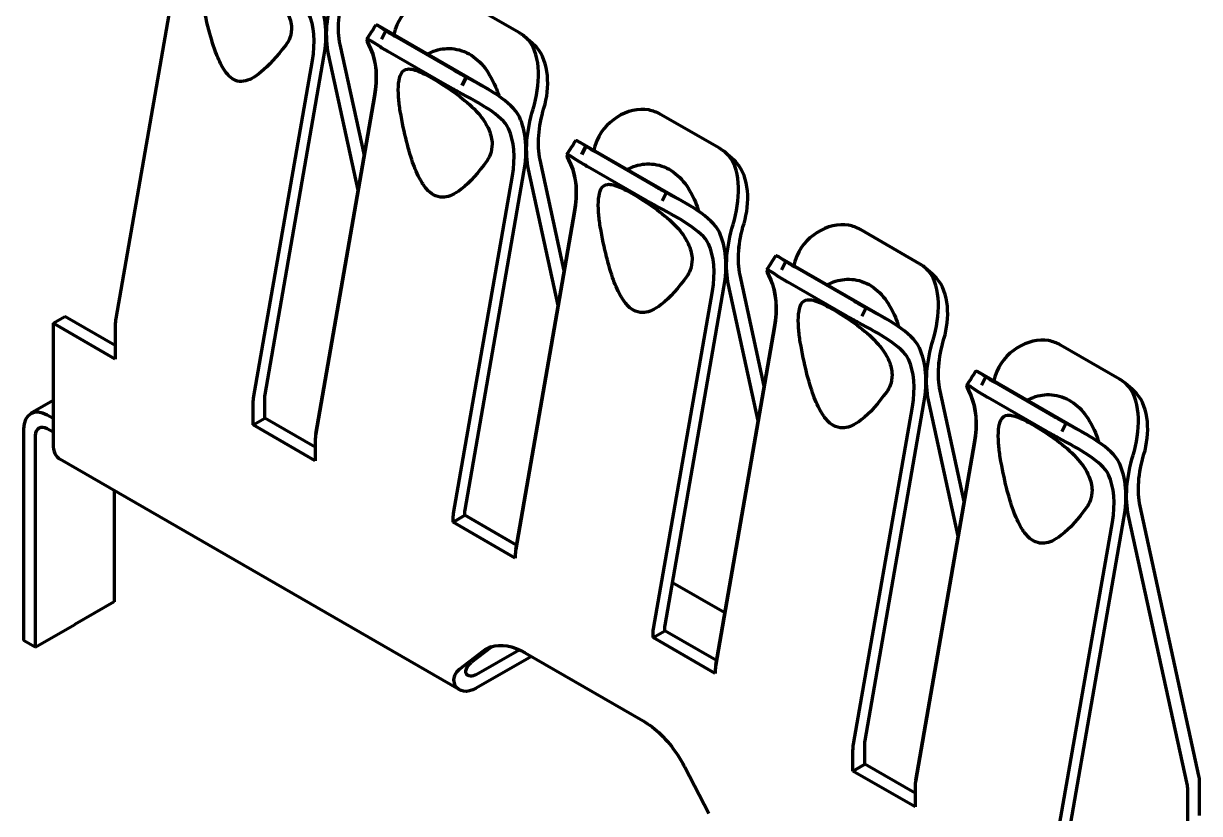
# Model space of a CAD drawing. Header units: millimetres. Extents: x 0 to 1189, y 0 to 841.
# Drawn here: x 125.2 to 230.9, y 706.3 to 777.3 of the extents above; entities that cross this region are included whole.
import ezdxf

# ---------------------------------------------------------------- set-up
doc = ezdxf.new("R2010")
doc.units = ezdxf.units.MM
doc.header["$LTSCALE"] = 0.75
doc.layers.add('Visible', color=7, linetype='Continuous', lineweight=70)

msp = doc.modelspace()

# ---------------------------------------------------------------- linework, layer by layer
at = {"layer": 'Visible', "extrusion": (-1e-16, 0.816497, 0.57735)}
for p, q in [((138.813, 781.119), (133.53, 750.782)), ((138.813, 781.119), (133.53, 750.782)), ((169.785, 776.454), (164.481, 779.516)), ((169.785, 776.454), (164.481, 779.516)), ((156.996, 777.176), (167.003, 771.399)), ((156.996, 777.176), (167.003, 771.399)), ((157.4, 775.904), (157.771, 776.654)), ((157.771, 776.654), (157.4, 775.904)), ((155.85, 765.446), (153.677, 775.412)), ((155.85, 765.446), (153.677, 775.412)), ((163.93, 773.074), (158.626, 776.136)), ((163.93, 773.074), (158.626, 776.136)), ((170.963, 775.511), (170.302, 776.086)), ((170.963, 775.511), (170.302, 776.086)), ((170.64, 775.745), (171.011, 775.423)), ((170.64, 775.745), (171.011, 775.423)), ((146.94, 743.968), (152.222, 774.305)), ((146.94, 743.968), (152.222, 774.305)), ((155.306, 762.325), (152.642, 774.548)), ((155.306, 762.325), (152.642, 774.548)), ((163.268, 771.734), (157.965, 774.796)), ((163.268, 771.734), (157.965, 774.796)), ((145.905, 743.638), (151.187, 773.974)), ((145.905, 743.638), (151.187, 773.974)), ((164.993, 772.484), (164.622, 771.734)), ((164.622, 771.734), (164.993, 772.484)), ((156.773, 770.749), (151.491, 740.412)), ((151.491, 740.412), (156.773, 770.749)), ((187.755, 766.088), (182.442, 769.137)), ((187.755, 766.088), (182.442, 769.137)), ((174.963, 766.803), (184.97, 761.026)), ((174.963, 766.803), (184.97, 761.026)), ((175.381, 765.522), (175.752, 766.272)), ((175.752, 766.272), (175.381, 765.522)), ((181.891, 762.703), (176.596, 765.762)), ((181.891, 762.703), (176.596, 765.762)), ((188.928, 765.148), (188.267, 765.723)), ((188.928, 765.148), (188.267, 765.723)), ((173.81, 755.076), (171.638, 765.043)), ((173.81, 755.076), (171.638, 765.043)), ((188.621, 765.364), (188.992, 765.041)), ((188.621, 765.364), (188.992, 765.041)), ((163.865, 733.268), (169.147, 763.605)), ((163.865, 733.268), (169.147, 763.605)), ((164.9, 733.599), (170.183, 763.935)), ((164.9, 733.599), (170.183, 763.935)), ((173.267, 751.955), (170.603, 764.178)), ((173.267, 751.955), (170.603, 764.178)), ((181.229, 761.363), (175.934, 764.422)), ((181.229, 761.363), (175.934, 764.422)), ((182.974, 762.103), (182.603, 761.353)), ((182.603, 761.353), (182.974, 762.103)), ((174.734, 760.38), (169.451, 730.043)), ((169.451, 730.043), (174.734, 760.38)), ((205.706, 755.715), (200.402, 758.777)), ((205.706, 755.715), (200.402, 758.777)), ((192.917, 756.437), (202.924, 750.66)), ((192.917, 756.437), (202.924, 750.66)), ((193.321, 755.165), (193.692, 755.915)), ((193.692, 755.915), (193.321, 755.165)), ((199.851, 752.335), (194.547, 755.397)), ((199.851, 752.335), (194.547, 755.397)), ((206.884, 754.772), (206.223, 755.347)), ((206.884, 754.772), (206.223, 755.347)), ((191.771, 744.707), (189.599, 754.673)), ((191.771, 744.707), (189.599, 754.673)), ((206.561, 755.006), (206.932, 754.684)), ((206.561, 755.006), (206.932, 754.684)), ((181.826, 722.899), (187.108, 753.235)), ((181.826, 722.899), (187.108, 753.235)), ((182.861, 723.229), (188.143, 753.566)), ((182.861, 723.229), (188.143, 753.566)), ((191.227, 741.586), (188.563, 753.809)), ((191.227, 741.586), (188.563, 753.809)), ((199.189, 750.995), (193.886, 754.057)), ((199.189, 750.995), (193.886, 754.057)), ((127.893, 750.371), (128.954, 750.984)), ((127.893, 750.371), (128.954, 750.984)), ((133.479, 748.371), (128.954, 750.984)), ((133.479, 748.371), (128.954, 750.984)), ((200.914, 751.745), (200.543, 750.995)), ((200.543, 750.995), (200.914, 751.745)), ((133.479, 747.146), (127.893, 750.371)), ((127.893, 750.371), (127.893, 739.509)), ((127.893, 750.371), (127.893, 739.509)), ((133.479, 747.146), (127.893, 750.371)), ((133.479, 750.218), (133.479, 747.146)), ((133.479, 750.218), (133.479, 747.146)), ((192.694, 750.01), (187.412, 719.673)), ((187.412, 719.673), (192.694, 750.01)), ((223.666, 745.346), (218.363, 748.407)), ((223.666, 745.346), (218.363, 748.407)), ((210.878, 746.068), (220.885, 740.29)), ((210.878, 746.068), (220.885, 740.29)), ((211.282, 744.795), (211.652, 745.545)), ((211.652, 745.545), (211.282, 744.795)), ((217.811, 741.965), (212.508, 745.027)), ((217.811, 741.965), (212.508, 745.027)), ((224.845, 744.402), (224.183, 744.977)), ((224.845, 744.402), (224.183, 744.977)), ((224.522, 744.636), (224.893, 744.314)), ((224.522, 744.636), (224.893, 744.314)), ((146.914, 741.839), (146.914, 743.686)), ((146.914, 741.839), (146.914, 743.686)), ((209.731, 734.337), (207.559, 744.304)), ((209.731, 734.337), (207.559, 744.304)), ((217.149, 740.626), (211.846, 743.688)), ((217.149, 740.626), (211.846, 743.688)), ((127.893, 743.425), (125.863, 742.253)), ((127.893, 743.425), (125.863, 742.253)), ((145.854, 741.226), (145.854, 743.074)), ((145.854, 741.226), (145.854, 743.074)), ((199.786, 712.529), (205.068, 742.866)), ((199.786, 712.529), (205.068, 742.866)), ((200.821, 712.86), (206.104, 743.196)), ((200.821, 712.86), (206.104, 743.196)), ((209.188, 731.216), (206.524, 743.439)), ((209.188, 731.216), (206.524, 743.439)), ((127.893, 741.798), (127.363, 742.104)), ((127.893, 741.798), (127.363, 742.104)), ((145.854, 741.226), (146.914, 741.839)), ((145.854, 741.226), (146.914, 741.839)), ((151.44, 739.226), (146.914, 741.839)), ((151.44, 739.226), (146.914, 741.839)), ((125.241, 740.879), (125.241, 721.852)), ((125.241, 740.879), (125.241, 721.852)), ((127.893, 740.573), (127.363, 740.879)), ((127.893, 740.573), (127.363, 740.879)), ((151.44, 738.001), (145.854, 741.226)), ((151.44, 738.001), (145.854, 741.226)), ((218.874, 741.376), (218.504, 740.626)), ((218.504, 740.626), (218.874, 741.376)), ((126.302, 740.267), (126.302, 721.24)), ((126.302, 740.267), (126.302, 721.24)), ((151.44, 739.849), (151.44, 738.001)), ((151.44, 739.849), (151.44, 738.001)), ((210.655, 739.641), (205.372, 709.304)), ((205.372, 709.304), (210.655, 739.641)), ((164.4, 717.417), (128.514, 738.136)), ((164.4, 717.417), (128.514, 738.136)), ((133.373, 735.33), (133.373, 725.322)), ((133.373, 735.33), (133.373, 725.322)), ((163.814, 732.49), (164.875, 733.102)), ((163.814, 732.49), (164.875, 733.102)), ((164.875, 733.102), (164.875, 733.317)), ((164.875, 733.102), (164.875, 733.317)), ((169.517, 730.422), (164.875, 733.102)), ((169.517, 730.422), (164.875, 733.102)), ((229.767, 708.832), (224.484, 733.07)), ((229.767, 708.832), (224.484, 733.07)), ((230.802, 709.697), (225.52, 733.934)), ((230.802, 709.697), (225.52, 733.934)), ((163.814, 732.49), (163.814, 732.704)), ((163.814, 732.49), (163.814, 732.704)), ((169.4, 729.265), (163.814, 732.49)), ((169.4, 729.265), (163.814, 732.49)), ((217.747, 702.16), (223.029, 732.496)), ((217.747, 702.16), (223.029, 732.496)), ((218.782, 702.49), (224.064, 732.827)), ((218.782, 702.49), (224.064, 732.827)), ((169.4, 729.479), (169.4, 729.265)), ((169.4, 729.479), (169.4, 729.265)), ((183.53, 727.07), (188.227, 724.357)), ((183.53, 727.07), (188.227, 724.357)), ((133.373, 725.322), (129.838, 723.281)), ((133.373, 725.322), (129.838, 723.281)), ((126.302, 721.24), (129.838, 723.281)), ((126.302, 721.24), (129.838, 723.281)), ((181.775, 722.12), (182.835, 722.733)), ((181.775, 722.12), (182.835, 722.733)), ((182.835, 722.733), (182.835, 722.947)), ((182.835, 722.733), (182.835, 722.947)), ((187.478, 720.052), (182.835, 722.733)), ((187.478, 720.052), (182.835, 722.733)), ((126.302, 721.24), (125.241, 721.852)), ((126.302, 721.24), (125.241, 721.852)), ((181.775, 722.12), (181.775, 722.335)), ((181.775, 722.12), (181.775, 722.335)), ((187.361, 718.895), (181.775, 722.12)), ((187.361, 718.895), (181.775, 722.12)), ((166.55, 720.914), (164.377, 719.248)), ((166.55, 720.914), (164.377, 719.248)), ((167.322, 721.305), (165.437, 719.861)), ((167.322, 721.305), (165.437, 719.861)), ((165.9, 718.79), (169.758, 721.018)), ((165.9, 718.79), (169.758, 721.018)), ((170.849, 720.423), (165.9, 717.566)), ((170.849, 720.423), (165.9, 717.566)), ((170.304, 720.738), (180.877, 714.633)), ((170.304, 720.738), (180.877, 714.633)), ((187.361, 719.11), (187.361, 718.895)), ((187.361, 719.11), (187.361, 718.895)), ((199.735, 710.118), (199.735, 711.965)), ((199.735, 710.118), (199.735, 711.965)), ((200.796, 710.73), (200.796, 712.578)), ((200.796, 710.73), (200.796, 712.578)), ((184.635, 710.468), (186.8, 706.302)), ((184.635, 710.468), (186.8, 706.302)), ((199.735, 710.118), (200.796, 710.73)), ((199.735, 710.118), (200.796, 710.73)), ((205.321, 706.893), (199.735, 710.118)), ((205.321, 706.893), (199.735, 710.118)), ((205.321, 708.117), (200.796, 710.73)), ((205.321, 708.117), (200.796, 710.73)), ((205.321, 708.74), (205.321, 706.893)), ((205.321, 708.74), (205.321, 706.893)), ((230.853, 706.12), (230.853, 709.192)), ((230.853, 706.12), (230.853, 709.192)), ((229.792, 705.508), (229.792, 708.58)), ((229.792, 705.508), (229.792, 708.58))]:
    msp.add_line(p, q, dxfattribs=at)
at = {"layer": 'Visible', "extrusion": (0, 1e-16, -1)}
for centre, major_axis, ratio, start_param, end_param in [((159.888, 780.601), (4.5, 7.794), 0.5773501, 3.7070794, 4.3259124), ((220.574, 741.013), (-4.483, 2.215), 0.0910141, -1.2271595, -0.9523655)]:
    msp.add_ellipse(centre, major_axis=major_axis, ratio=ratio, start_param=start_param, end_param=end_param, dxfattribs=at)
at = {"layer": 'Visible', "extrusion": (1e-16, 1e-16, -1)}
for centre in [(161.389, 775.184), (160.728, 773.845)]:
    msp.add_ellipse(centre, major_axis=(-4.483, 2.215), ratio=0.0910141, start_param=-0.9523651, end_param=-0.6775672, dxfattribs=at)
at = {"layer": 'Visible', "extrusion": (2e-16, 2e-16, -1)}
msp.add_ellipse((161.389, 775.184), major_axis=(-4.483, 2.215), ratio=0.0910141, start_param=-0.9523651, end_param=-0.6775672, dxfattribs=at)
at = {"layer": 'Visible'}
for centre, major_axis, ratio, start_param, end_param in [((167.022, 772.312), (3.28, 3.774), 0.8114082, -0.1184454, 0.1563551), ((167.022, 772.312), (3.28, 3.774), 0.8114082, -0.1184454, 0.1563551), ((160.728, 773.845), (-4.483, 2.215), 0.0910141, 0.6775672, 0.9523651), ((167.683, 771.737), (3.28, 3.774), 0.8114082, -0.1184454, 0), ((167.683, 771.737), (3.28, 3.774), 0.8114082, -0.1184454, 0), ((150.562, 768.767), (4.5, 7.794), 0.5773503, -1.0053095, -0.3864772), ((179.674, 764.997), (3.28, 3.774), 0.8114082, 0.1549879, 0.4250179), ((179.674, 764.997), (3.28, 3.774), 0.8114082, 0.1549879, 0.4250179), ((184.987, 761.949), (3.28, 3.774), 0.8114082, -0.1244507, 0.154838), ((184.987, 761.949), (3.28, 3.774), 0.8114082, -0.1244507, 0.154838), ((168.523, 758.397), (4.5, 7.794), 0.5773503, -1.0053095, -0.3873335), ((178.693, 763.474), (-4.483, 2.215), 0.0910141, 0.6837028, 0.9537329), ((185.648, 761.374), (3.28, 3.774), 0.8114082, -0.1244507, 0), ((185.648, 761.374), (3.28, 3.774), 0.8114082, -0.1244507, 0), ((197.639, 754.635), (3.28, 3.774), 0.8114082, 0.1563558, 0.4311499), ((197.639, 754.635), (3.28, 3.774), 0.8114082, 0.1563558, 0.4311499), ((202.943, 751.573), (3.28, 3.774), 0.8114082, -0.1184412, 0.1563552), ((202.943, 751.573), (3.28, 3.774), 0.8114082, -0.1184412, 0.1563552), ((186.483, 748.028), (4.5, 7.794), 0.5773503, -1.0053095, -0.3864777), ((196.649, 753.106), (-4.483, 2.215), 0.0910141, 0.6775709, 0.952365), ((203.604, 750.998), (3.28, 3.774), 0.8114082, -0.1184412, 0), ((203.604, 750.998), (3.28, 3.774), 0.8114082, -0.1184412, 0), ((135.601, 751.443), (1.5, 2.598), 0.5773503, 2.1362832, 2.3561947), ((135.601, 751.443), (1.5, 2.598), 0.5773503, 2.1362832, 2.3561947), ((215.6, 744.265), (3.28, 3.774), 0.8114082, 0.1563558, 0.4311477), ((215.6, 744.265), (3.28, 3.774), 0.8114082, 0.1563558, 0.4311477), ((220.903, 741.203), (3.28, 3.774), 0.8114082, -0.1184387, 0.1563553), ((220.903, 741.203), (3.28, 3.774), 0.8114082, -0.1184387, 0.1563553), ((204.444, 737.658), (4.5, 7.794), 0.5773503, -1.0053095, -0.386478), ((214.609, 742.736), (-4.483, 2.215), 0.0910141, 0.6775731, 0.952365), ((221.565, 740.628), (3.28, 3.774), 0.8114082, -0.1184387, 0), ((221.565, 740.628), (3.28, 3.774), 0.8114082, -0.1184387, 0), ((153.561, 741.073), (1.5, 2.598), 0.5773503, 2.1362832, 2.3561947), ((153.561, 741.073), (1.5, 2.598), 0.5773503, 2.1362832, 2.3561947), ((130.014, 740.734), (1.5, 2.598), 0.5773504, 2.3561946, 3.1415927), ((130.014, 740.734), (1.5, 2.598), 0.5773504, 2.3561946, 3.1415927), ((170.304, 715.022), (-3.5, 6.062), 0.5773501, -0.1194769, 0.0755367), ((170.304, 715.022), (-3.5, 6.062), 0.5773501, -0.1194769, 0.0755367), ((166.254, 716.302), (-1.75, 3.031), 0.5773501, 0.0755367, 0.4057163), ((166.254, 716.302), (-1.75, 3.031), 0.5773501, 0.0755367, 0.4057163), ((180.877, 708.918), (-3.5, 6.062), 0.5773501, 4.6356797, 4.8318643), ((180.877, 708.918), (-3.5, 6.062), 0.5773501, 4.6356797, 4.8318643)]:
    msp.add_ellipse(centre, major_axis=major_axis, ratio=ratio, start_param=start_param, end_param=end_param, dxfattribs=at)
at = {"layer": 'Visible', "extrusion": (1e-16, 3e-16, -1)}
msp.add_ellipse((166.693, 772.122), major_axis=(-4.483, 2.215), ratio=0.0910141, start_param=-1.2271662, end_param=-0.9523657, dxfattribs=at)
at = {"layer": 'Visible', "extrusion": (2e-16, -3e-16, -1)}
msp.add_ellipse((166.693, 772.122), major_axis=(-4.483, 2.215), ratio=0.0910141, start_param=-1.2271662, end_param=-0.9523657, dxfattribs=at)
at = {"layer": 'Visible', "extrusion": (2e-16, 0, -1)}
for centre, major_axis, ratio, start_param, end_param in [((166.031, 770.783), (-4.483, 2.215), 0.0910141, -1.2271662, -0.9523657), ((170.304, 715.022), (-3.5, 6.062), 0.5773501, 0.1194769, 0.7853983), ((170.304, 715.022), (-3.5, 6.062), 0.5773501, 0.1194769, 0.7853983)]:
    msp.add_ellipse(centre, major_axis=major_axis, ratio=ratio, start_param=start_param, end_param=end_param, dxfattribs=at)
at = {"layer": 'Visible', "extrusion": (3e-16, 2e-16, -1)}
msp.add_ellipse((166.031, 770.783), major_axis=(-4.483, 2.215), ratio=0.0910141, start_param=-1.2271662, end_param=-0.9523657, dxfattribs=at)
at = {"layer": 'Visible', "extrusion": (1e-16, -2e-16, -1)}
for centre, major_axis, ratio, start_param, end_param in [((177.849, 770.232), (4.5, 7.794), 0.5773501, 3.7070794, 4.3259121), ((201.952, 750.044), (-4.483, 2.215), 0.0910141, -1.227162, -0.9523656), ((215.271, 744.075), (-4.483, 2.215), 0.0910141, -0.952365, -0.6775731)]:
    msp.add_ellipse(centre, major_axis=major_axis, ratio=ratio, start_param=start_param, end_param=end_param, dxfattribs=at)
at = {"layer": 'Visible', "extrusion": (1e-16, 0, -1)}
for centre, major_axis, ratio, start_param, end_param in [((179.354, 764.813), (-4.483, 2.215), 0.0910141, -0.9537329, -0.6837028), ((178.693, 763.474), (-4.483, 2.215), 0.0910141, -0.9537329, -0.6837028), ((184.649, 761.754), (-4.483, 2.215), 0.0910141, -1.2331715, -0.9538828), ((183.987, 760.415), (-4.483, 2.215), 0.0910141, -1.2331715, -0.9538828), ((215.271, 744.075), (-4.483, 2.215), 0.0910141, -0.952365, -0.6775731), ((214.609, 742.736), (-4.483, 2.215), 0.0910141, -0.952365, -0.6775731), ((165.9, 720.015), (1.5, 2.598), 0.5773504, 2.3561947, 3.4798425)]:
    msp.add_ellipse(centre, major_axis=major_axis, ratio=ratio, start_param=start_param, end_param=end_param, dxfattribs=at)
at = {"layer": 'Visible', "extrusion": (2e-16, 1e-16, -1)}
for centre, major_axis, ratio, start_param, end_param in [((179.354, 764.813), (-4.483, 2.215), 0.0910141, -0.9537329, -0.6837028), ((184.649, 761.754), (-4.483, 2.215), 0.0910141, -1.2331715, -0.9538828), ((183.987, 760.415), (-4.483, 2.215), 0.0910141, -1.2331715, -0.9538828), ((220.574, 741.013), (-4.483, 2.215), 0.0910141, -1.2271595, -0.9523655), ((219.913, 739.674), (-4.483, 2.215), 0.0910141, -1.2271595, -0.9523655), ((231.73, 739.123), (4.5, 7.794), 0.5773501, 3.7070794, 4.3259114)]:
    msp.add_ellipse(centre, major_axis=major_axis, ratio=ratio, start_param=start_param, end_param=end_param, dxfattribs=at)
at = {"layer": 'Visible', "extrusion": (2e-16, -1e-16, -1)}
msp.add_ellipse((195.809, 759.862), major_axis=(4.5, 7.794), ratio=0.5773501, start_param=3.7070794, end_param=4.3267689, dxfattribs=at)
at = {"layer": 'Visible', "extrusion": (2e-16, -2e-16, -1)}
for centre in [(197.31, 754.445), (196.649, 753.106)]:
    msp.add_ellipse(centre, major_axis=(-4.483, 2.215), ratio=0.0910141, start_param=-0.952365, end_param=-0.6775709, dxfattribs=at)
at = {"layer": 'Visible', "extrusion": (3e-16, 0, -1)}
for centre, major_axis, ratio, start_param, end_param in [((197.31, 754.445), (-4.483, 2.215), 0.0910141, -0.952365, -0.6775709), ((180.877, 708.918), (-3.5, 6.062), 0.5773501, 0.7853983, 1.4513196), ((180.877, 708.918), (-3.5, 6.062), 0.5773501, 0.7853983, 1.4513196)]:
    msp.add_ellipse(centre, major_axis=major_axis, ratio=ratio, start_param=start_param, end_param=end_param, dxfattribs=at)
at = {"layer": 'Visible', "extrusion": (3e-16, -1e-16, -1)}
msp.add_ellipse((202.614, 751.383), major_axis=(-4.483, 2.215), ratio=0.0910141, start_param=-1.227162, end_param=-0.9523656, dxfattribs=at)
at = {"layer": 'Visible', "extrusion": (-1e-16, -1e-16, -1)}
msp.add_ellipse((202.614, 751.383), major_axis=(-4.483, 2.215), ratio=0.0910141, start_param=-1.227162, end_param=-0.9523656, dxfattribs=at)
at = {"layer": 'Visible', "extrusion": (1e-16, -1e-16, -1)}
for centre, major_axis, ratio, start_param, end_param in [((201.952, 750.044), (-4.483, 2.215), 0.0910141, -1.227162, -0.9523656), ((167.314, 716.915), (-1.75, 3.031), 0.5773501, -0.4057163, -0.0755367), ((167.314, 716.915), (-1.75, 3.031), 0.5773501, -0.4057163, -0.0755367)]:
    msp.add_ellipse(centre, major_axis=major_axis, ratio=ratio, start_param=start_param, end_param=end_param, dxfattribs=at)
at = {"layer": 'Visible', "extrusion": (1e-16, -3e-16, -1)}
msp.add_ellipse((213.77, 749.493), major_axis=(4.5, 7.794), ratio=0.5773501, start_param=3.7070794, end_param=4.3259116, dxfattribs=at)
at = {"layer": 'Visible', "extrusion": (3e-16, 1e-16, -1)}
msp.add_ellipse((219.913, 739.674), major_axis=(-4.483, 2.215), ratio=0.0910141, start_param=-1.2271595, end_param=-0.9523655, dxfattribs=at)
at = {"layer": 'Visible', "extrusion": (-1e-16, 0, -1)}
for major_axis, end_param in [((0.75, 1.299), 2.8822551), ((0.75, 1.299), 2.8822551), ((1.5, 2.598), 3.4798425)]:
    msp.add_ellipse((165.9, 720.015), major_axis=major_axis, ratio=0.5773504, start_param=2.3561944, end_param=end_param, dxfattribs=at)
at = {"layer": 'Visible'}
for points, knots in [([(141.208, 779.736), (141.125, 780.152), (141.065, 780.563), (140.996, 781.357), (140.99, 781.723), (141.039, 782.393), (141.099, 782.675), (141.318, 783.216), (141.509, 783.396), (142.035, 783.561), (142.404, 783.496), (143.155, 783.196), (143.588, 782.99), (144.816, 782.267), (145.379, 781.89), (146.45, 781.122), (147.118, 780.579), (148.169, 779.494), (148.596, 778.951), (149.115, 777.948), (149.258, 777.509), (149.33, 776.692), (149.282, 776.333), (149.069, 775.767), (148.944, 775.551), (148.791, 775.358)], [0.00405223, 0.00405223, 0.00405223, 0.00405223, 0.01692543, 0.01692543, 0.03016989, 0.03016989, 0.04454436, 0.04454436, 0.06577489, 0.06577489, 0.09168832, 0.09168832, 0.1078677, 0.1078677, 0.12299628, 0.12299628, 0.14701285, 0.14701285, 0.16712681, 0.16712681, 0.18232525, 0.18232525, 0.19571196, 0.19571196, 0.20524413, 0.20524413, 0.20524413, 0.20524413]), ([(161.528, 774.56), (161.583, 774.592), (161.64, 774.623), (162.178, 774.898), (162.72, 775.036), (163.843, 775.075), (164.457, 774.968), (165.612, 774.409), (166.106, 774.001), (166.972, 772.956), (167.335, 772.316), (167.733, 771.363), (167.83, 771.1), (167.918, 770.83)], [0.040414409, 0.040414409, 0.040414409, 0.040414409, 0.0429206, 0.0429206, 0.0640592, 0.0640592, 0.085990687, 0.085990687, 0.106414688, 0.106414688, 0.127409313, 0.127409313, 0.135117076, 0.135117076, 0.135117076, 0.135117076]), ([(161.528, 774.56), (161.583, 774.592), (161.64, 774.623), (162.178, 774.898), (162.72, 775.036), (163.843, 775.075), (164.457, 774.968), (165.612, 774.409), (166.106, 774.001), (166.972, 772.956), (167.335, 772.316), (167.733, 771.363), (167.83, 771.1), (167.918, 770.83)], [0.040414409, 0.040414409, 0.040414409, 0.040414409, 0.0429206, 0.0429206, 0.0640592, 0.0640592, 0.085990687, 0.085990687, 0.106414688, 0.106414688, 0.127409313, 0.127409313, 0.135117076, 0.135117076, 0.135117076, 0.135117076]), ([(159.079, 769.418), (159.004, 769.847), (158.953, 770.267), (158.893, 771.139), (158.895, 771.563), (158.968, 772.284), (159.039, 772.567), (159.281, 773.047), (159.476, 773.183), (160.026, 773.251), (160.412, 773.144), (161.37, 772.715), (161.916, 772.414), (163.157, 771.656), (163.808, 771.22), (165.014, 770.291), (165.6, 769.774), (166.493, 768.739), (166.827, 768.241), (167.222, 767.304), (167.318, 766.884), (167.328, 766.131), (167.269, 765.804), (167.072, 765.299), (166.968, 765.11), (166.842, 764.936)], [0.00386745, 0.00386745, 0.00386745, 0.00386745, 0.01711904, 0.01711904, 0.0328718, 0.0328718, 0.0487194, 0.0487194, 0.06960413, 0.06960413, 0.0941068, 0.0941068, 0.11730651, 0.11730651, 0.14119485, 0.14119485, 0.16504114, 0.16504114, 0.18455946, 0.18455946, 0.20023296, 0.20023296, 0.21332243, 0.21332243, 0.22212212, 0.22212212, 0.22212212, 0.22212212]), ([(166.842, 764.936), (166.121, 763.939), (165.338, 763.017), (163.955, 761.945), (163.462, 761.75), (162.784, 761.679), (162.514, 761.708), (162.01, 761.921), (161.793, 762.073), (161.361, 762.5), (161.161, 762.774), (160.699, 763.542), (160.461, 764.09), (159.825, 765.824), (159.43, 767.403), (159.079, 769.418)], [0.01093745, 0.01093745, 0.01093745, 0.01093745, 0.0587222, 0.0587222, 0.09582245, 0.09582245, 0.11919516, 0.11919516, 0.13900647, 0.13900647, 0.16091281, 0.16091281, 0.19602281, 0.19602281, 0.27548276, 0.27548276, 0.27548276, 0.27548276]), ([(179.489, 764.19), (179.543, 764.222), (179.599, 764.253), (180.137, 764.528), (180.678, 764.666), (181.801, 764.705), (182.415, 764.599), (183.57, 764.041), (184.065, 763.634), (184.931, 762.589), (185.294, 761.949), (185.693, 760.996), (185.79, 760.731), (185.879, 760.461)], [0.040424622, 0.040424622, 0.040424622, 0.040424622, 0.042906713, 0.042906713, 0.064040923, 0.064040923, 0.085975224, 0.085975224, 0.106403859, 0.106403859, 0.127404358, 0.127404358, 0.135135138, 0.135135138, 0.135135138, 0.135135138]), ([(179.489, 764.19), (179.543, 764.222), (179.599, 764.253), (180.137, 764.528), (180.678, 764.666), (181.801, 764.705), (182.415, 764.599), (183.57, 764.041), (184.065, 763.634), (184.931, 762.589), (185.294, 761.949), (185.693, 760.996), (185.79, 760.731), (185.879, 760.461)], [0.040424622, 0.040424622, 0.040424622, 0.040424622, 0.042906713, 0.042906713, 0.064040923, 0.064040923, 0.085975224, 0.085975224, 0.106403859, 0.106403859, 0.127404358, 0.127404358, 0.135135138, 0.135135138, 0.135135138, 0.135135138]), ([(177.039, 759.049), (176.965, 759.477), (176.914, 759.897), (176.854, 760.769), (176.856, 761.193), (176.929, 761.914), (176.999, 762.197), (177.242, 762.678), (177.436, 762.814), (177.986, 762.881), (178.373, 762.775), (179.331, 762.345), (179.876, 762.045), (181.118, 761.286), (181.769, 760.85), (182.975, 759.921), (183.56, 759.405), (184.454, 758.369), (184.787, 757.872), (185.182, 756.935), (185.279, 756.515), (185.289, 755.761), (185.229, 755.435), (185.032, 754.93), (184.928, 754.741), (184.802, 754.567)], [0.00386743, 0.00386743, 0.00386743, 0.00386743, 0.01711902, 0.01711902, 0.03287176, 0.03287176, 0.04871934, 0.04871934, 0.06960403, 0.06960403, 0.09410665, 0.09410665, 0.11730632, 0.11730632, 0.14119462, 0.14119462, 0.16504085, 0.16504085, 0.18455915, 0.18455915, 0.20023262, 0.20023262, 0.21332207, 0.21332207, 0.22212177, 0.22212177, 0.22212177, 0.22212177]), ([(184.802, 754.567), (184.082, 753.57), (183.298, 752.647), (181.916, 751.576), (181.423, 751.381), (180.745, 751.309), (180.474, 751.339), (179.971, 751.551), (179.754, 751.704), (179.322, 752.13), (179.121, 752.405), (178.659, 753.173), (178.421, 753.721), (177.785, 755.454), (177.39, 757.034), (177.039, 759.049)], [0.01093745, 0.01093745, 0.01093745, 0.01093745, 0.05872206, 0.05872206, 0.09582221, 0.09582221, 0.1191949, 0.1191949, 0.13900621, 0.13900621, 0.16091257, 0.16091257, 0.19602264, 0.19602264, 0.27548215, 0.27548215, 0.27548215, 0.27548215]), ([(197.449, 753.821), (197.503, 753.852), (197.559, 753.882), (198.095, 754.158), (198.637, 754.296), (199.759, 754.336), (200.374, 754.23), (201.529, 753.672), (202.024, 753.266), (202.89, 752.221), (203.253, 751.582), (203.653, 750.628), (203.751, 750.362), (203.839, 750.091)], [0.040435031, 0.040435031, 0.040435031, 0.040435031, 0.042892581, 0.042892581, 0.064022318, 0.064022318, 0.085959475, 0.085959475, 0.10639283, 0.10639283, 0.127399299, 0.127399299, 0.135164102, 0.135164102, 0.135164102, 0.135164102]), ([(197.449, 753.821), (197.503, 753.852), (197.559, 753.882), (198.095, 754.158), (198.637, 754.296), (199.759, 754.336), (200.374, 754.23), (201.529, 753.672), (202.024, 753.266), (202.89, 752.221), (203.253, 751.582), (203.653, 750.628), (203.751, 750.362), (203.839, 750.091)], [0.040435031, 0.040435031, 0.040435031, 0.040435031, 0.042892581, 0.042892581, 0.064022318, 0.064022318, 0.085959475, 0.085959475, 0.10639283, 0.10639283, 0.127399299, 0.127399299, 0.135164102, 0.135164102, 0.135164102, 0.135164102]), ([(195, 748.679), (194.925, 749.107), (194.874, 749.528), (194.815, 750.4), (194.817, 750.824), (194.89, 751.545), (194.96, 751.828), (195.202, 752.308), (195.397, 752.444), (195.947, 752.512), (196.333, 752.405), (197.291, 751.976), (197.837, 751.675), (199.078, 750.917), (199.729, 750.481), (200.935, 749.552), (201.521, 749.035), (202.414, 748), (202.748, 747.502), (203.143, 746.565), (203.239, 746.145), (203.249, 745.392), (203.19, 745.065), (202.993, 744.56), (202.889, 744.371), (202.763, 744.197)], [0.00386741, 0.00386741, 0.00386741, 0.00386741, 0.017119, 0.017119, 0.03287172, 0.03287172, 0.04871928, 0.04871928, 0.06960393, 0.06960393, 0.09410651, 0.09410651, 0.11730613, 0.11730613, 0.14119439, 0.14119439, 0.16504057, 0.16504057, 0.18455883, 0.18455883, 0.20023227, 0.20023227, 0.21332172, 0.21332172, 0.22212142, 0.22212142, 0.22212142, 0.22212142]), ([(202.763, 744.197), (202.042, 743.2), (201.259, 742.278), (199.876, 741.206), (199.383, 741.011), (198.705, 740.94), (198.435, 740.969), (197.931, 741.182), (197.714, 741.334), (197.282, 741.761), (197.082, 742.035), (196.62, 742.803), (196.382, 743.351), (195.746, 745.085), (195.351, 746.664), (195, 748.679)], [0.01093745, 0.01093745, 0.01093745, 0.01093745, 0.05872193, 0.05872193, 0.09582197, 0.09582197, 0.11919465, 0.11919465, 0.13900595, 0.13900595, 0.16091234, 0.16091234, 0.19602247, 0.19602247, 0.27548155, 0.27548155, 0.27548155, 0.27548155]), ([(215.41, 743.451), (215.463, 743.482), (215.518, 743.512), (216.054, 743.788), (216.595, 743.926), (217.718, 743.967), (218.332, 743.861), (219.487, 743.304), (219.982, 742.898), (220.849, 741.854), (221.213, 741.215), (221.612, 740.26), (221.711, 739.994), (221.8, 739.722)], [0.040445648, 0.040445648, 0.040445648, 0.040445648, 0.042878189, 0.042878189, 0.064003366, 0.064003366, 0.085943423, 0.085943423, 0.106381588, 0.106381588, 0.127394128, 0.127394128, 0.13518828, 0.13518828, 0.13518828, 0.13518828]), ([(215.41, 743.451), (215.463, 743.482), (215.518, 743.512), (216.054, 743.788), (216.595, 743.926), (217.718, 743.967), (218.332, 743.861), (219.487, 743.304), (219.982, 742.898), (220.849, 741.854), (221.213, 741.215), (221.612, 740.26), (221.711, 739.994), (221.8, 739.722)], [0.040445648, 0.040445648, 0.040445648, 0.040445648, 0.042878189, 0.042878189, 0.064003366, 0.064003366, 0.085943423, 0.085943423, 0.106381588, 0.106381588, 0.127394128, 0.127394128, 0.13518828, 0.13518828, 0.13518828, 0.13518828]), ([(212.96, 738.31), (212.886, 738.738), (212.835, 739.158), (212.775, 740.03), (212.777, 740.454), (212.85, 741.175), (212.92, 741.458), (213.163, 741.939), (213.357, 742.075), (213.907, 742.142), (214.294, 742.035), (215.252, 741.606), (215.797, 741.306), (217.039, 740.547), (217.69, 740.111), (218.896, 739.182), (219.481, 738.666), (220.375, 737.63), (220.708, 737.133), (221.103, 736.196), (221.2, 735.776), (221.21, 735.022), (221.15, 734.696), (220.953, 734.191), (220.849, 734.001), (220.723, 733.828)], [0.00386739, 0.00386739, 0.00386739, 0.00386739, 0.01711898, 0.01711898, 0.03287167, 0.03287167, 0.04871921, 0.04871921, 0.06960384, 0.06960384, 0.09410636, 0.09410636, 0.11730594, 0.11730594, 0.14119416, 0.14119416, 0.16504028, 0.16504028, 0.18455852, 0.18455852, 0.20023193, 0.20023193, 0.21332136, 0.21332136, 0.22212107, 0.22212107, 0.22212107, 0.22212107]), ([(220.723, 733.828), (220.003, 732.831), (219.219, 731.908), (217.837, 730.837), (217.344, 730.642), (216.666, 730.57), (216.395, 730.6), (215.892, 730.812), (215.675, 730.965), (215.243, 731.391), (215.042, 731.666), (214.58, 732.434), (214.342, 732.982), (213.706, 734.715), (213.311, 736.295), (212.96, 738.31)], [0.01093746, 0.01093746, 0.01093746, 0.01093746, 0.0587218, 0.0587218, 0.09582173, 0.09582173, 0.11919439, 0.11919439, 0.1390057, 0.1390057, 0.1609121, 0.1609121, 0.1960223, 0.1960223, 0.27548095, 0.27548095, 0.27548095, 0.27548095]), ([(165.367, 718.648), (165.286, 718.656), (165.213, 718.679), (165.065, 718.766), (164.997, 718.851), (164.947, 719.06), (164.965, 719.184), (165.016, 719.301)], [0.007541625, 0.007541625, 0.007541625, 0.007541625, 0.011339979, 0.011339979, 0.017135311, 0.017135311, 0.022930643, 0.022930643, 0.022930643, 0.022930643]), ([(165.367, 718.648), (165.286, 718.656), (165.213, 718.679), (165.065, 718.766), (164.997, 718.851), (164.947, 719.06), (164.965, 719.184), (165.016, 719.301)], [0.007541625, 0.007541625, 0.007541625, 0.007541625, 0.011339979, 0.011339979, 0.017135311, 0.017135311, 0.022930643, 0.022930643, 0.022930643, 0.022930643]), ([(163.955, 718.689), (163.922, 718.613), (163.899, 718.535), (163.852, 718.265), (163.882, 718.07), (163.969, 717.887), (163.978, 717.869), (163.987, 717.852)], [-0.045639074, -0.045639074, -0.045639074, -0.045639074, -0.042119402, -0.042119402, -0.03345238, -0.03345238, -0.032531952, -0.032531952, -0.032531952, -0.032531952]), ([(163.955, 718.689), (163.922, 718.613), (163.899, 718.535), (163.852, 718.265), (163.882, 718.07), (163.969, 717.887), (163.978, 717.869), (163.987, 717.852)], [-0.045639074, -0.045639074, -0.045639074, -0.045639074, -0.042119402, -0.042119402, -0.03345238, -0.03345238, -0.032531952, -0.032531952, -0.032531952, -0.032531952])]:
    msp.add_open_spline(points, degree=3, knots=knots, dxfattribs=at)
at = {"layer": 'Visible', "extrusion": (7.036e-13, 1.2186e-12, -1)}
msp.add_open_spline([(148.791, 775.358), (147.963, 774.304), (147.234, 773.502), (146.003, 772.467), (145.478, 772.18), (144.77, 772.082), (144.531, 772.098), (144.089, 772.27), (143.901, 772.395), (143.529, 772.751), (143.357, 772.979), (142.956, 773.623), (142.746, 774.09), (142.105, 775.748), (141.661, 777.454), (141.208, 779.736)], degree=3, knots=[0.01165709, 0.01165709, 0.01165709, 0.01165709, 0.06878184, 0.06878184, 0.1205649, 0.1205649, 0.14549826, 0.14549826, 0.16610805, 0.16610805, 0.18841279, 0.18841279, 0.22450401, 0.22450401, 0.32188121, 0.32188121, 0.32188121, 0.32188121], dxfattribs=at)
at = {"layer": 'Visible'}
for points in [[(152.642, 774.548), (152.308, 776.081), (152.452, 778.008), (153.047, 779.981)], [(152.642, 774.548), (152.308, 776.081), (152.452, 778.008), (153.047, 779.981)], [(153.677, 775.412), (153.391, 776.726), (153.514, 778.379), (154.024, 780.07)], [(163.418, 779.914), (161.596, 780.235), (159.278, 778.895), (158.633, 776.756)], [(163.418, 779.914), (161.596, 780.235), (159.278, 778.895), (158.633, 776.756)], [(157.771, 776.654), (157.219, 777.013), (156.965, 777.209), (156.928, 777.148)], [(157.771, 776.654), (157.219, 777.013), (156.965, 777.209), (156.928, 777.148)], [(169.778, 768.902), (169.134, 770.296), (166.815, 771.514), (164.993, 772.484)], [(169.778, 768.902), (169.134, 770.296), (166.815, 771.514), (164.993, 772.484)], [(168.801, 767.862), (168.248, 769.057), (166.103, 770.192), (164.331, 771.145)], [(168.801, 767.862), (168.248, 769.057), (166.103, 770.192), (164.331, 771.145)], [(170.603, 764.178), (170.269, 765.711), (170.412, 767.639), (171.007, 769.612)], [(170.603, 764.178), (170.269, 765.711), (170.412, 767.639), (171.007, 769.612)], [(171.638, 765.043), (171.352, 766.357), (171.475, 768.009), (171.984, 769.7)], [(181.4, 769.533), (179.574, 769.868), (177.237, 768.527), (176.591, 766.378)], [(181.4, 769.533), (179.574, 769.868), (177.237, 768.527), (176.591, 766.378)], [(175.752, 766.272), (175.19, 766.637), (174.932, 766.837), (174.893, 766.775)], [(175.752, 766.272), (175.19, 766.637), (174.932, 766.837), (174.893, 766.775)], [(187.736, 758.538), (187.093, 759.924), (184.792, 761.136), (182.974, 762.103)], [(187.736, 758.538), (187.093, 759.924), (184.792, 761.136), (182.974, 762.103)], [(186.759, 757.497), (186.208, 758.686), (184.079, 759.815), (182.312, 760.764)], [(186.759, 757.497), (186.208, 758.686), (184.079, 759.815), (182.312, 760.764)], [(199.339, 759.175), (197.517, 759.496), (195.199, 758.156), (194.554, 756.017)], [(199.339, 759.175), (197.517, 759.496), (195.199, 758.156), (194.554, 756.017)], [(188.563, 753.809), (188.229, 755.344), (188.373, 757.274), (188.97, 759.25)], [(188.563, 753.809), (188.229, 755.344), (188.373, 757.274), (188.97, 759.25)], [(189.599, 754.673), (189.312, 755.989), (189.435, 757.644), (189.947, 759.338)], [(193.692, 755.915), (193.14, 756.274), (192.886, 756.47), (192.849, 756.409)], [(193.692, 755.915), (193.14, 756.274), (192.886, 756.47), (192.849, 756.409)], [(194.554, 756.017), (194.508, 755.867), (194.466, 755.716), (194.426, 755.567)], [(207.905, 748.961), (208.458, 750.794), (208.391, 753.13), (207.223, 754.431)], [(207.905, 748.961), (208.458, 750.794), (208.391, 753.13), (207.223, 754.431)], [(205.699, 748.163), (205.055, 749.557), (202.736, 750.775), (200.914, 751.745)], [(205.699, 748.163), (205.055, 749.557), (202.736, 750.775), (200.914, 751.745)], [(204.722, 747.123), (204.169, 748.318), (202.024, 749.453), (200.252, 750.406)], [(204.722, 747.123), (204.169, 748.318), (202.024, 749.453), (200.252, 750.406)], [(206.524, 743.439), (206.19, 744.972), (206.333, 746.9), (206.928, 748.873)], [(206.524, 743.439), (206.19, 744.972), (206.333, 746.9), (206.928, 748.873)], [(207.559, 744.304), (207.273, 745.618), (207.396, 747.27), (207.905, 748.961)], [(217.3, 748.806), (215.478, 749.127), (213.159, 747.786), (212.514, 745.647)], [(217.3, 748.806), (215.478, 749.127), (213.159, 747.786), (212.514, 745.647)], [(211.652, 745.545), (211.1, 745.904), (210.847, 746.101), (210.809, 746.04)], [(211.652, 745.545), (211.1, 745.904), (210.847, 746.101), (210.809, 746.04)], [(212.514, 745.647), (212.469, 745.497), (212.426, 745.347), (212.386, 745.197)], [(145.854, 743.074), (145.854, 743.253), (145.871, 743.443), (145.905, 743.638)], [(145.854, 743.074), (145.854, 743.253), (145.871, 743.443), (145.905, 743.638)], [(146.914, 743.686), (146.914, 743.776), (146.923, 743.871), (146.94, 743.968)], [(146.914, 743.686), (146.914, 743.776), (146.923, 743.871), (146.94, 743.968)], [(223.66, 737.794), (223.015, 739.188), (220.696, 740.406), (218.874, 741.376)], [(223.66, 737.794), (223.015, 739.188), (220.696, 740.406), (218.874, 741.376)], [(222.683, 736.754), (222.13, 737.949), (219.984, 739.084), (218.212, 740.036)], [(222.683, 736.754), (222.13, 737.949), (219.984, 739.084), (218.212, 740.036)], [(224.484, 733.07), (224.15, 734.603), (224.294, 736.53), (224.889, 738.503)], [(224.484, 733.07), (224.15, 734.603), (224.294, 736.53), (224.889, 738.503)], [(225.52, 733.934), (225.233, 735.248), (225.356, 736.901), (225.866, 738.592)], [(163.814, 732.704), (163.814, 732.884), (163.831, 733.073), (163.865, 733.268)], [(163.814, 732.704), (163.814, 732.884), (163.831, 733.073), (163.865, 733.268)], [(164.875, 733.317), (164.875, 733.406), (164.883, 733.501), (164.9, 733.599)], [(169.451, 730.043), (169.417, 729.848), (169.4, 729.659), (169.4, 729.479)], [(169.451, 730.043), (169.417, 729.848), (169.4, 729.659), (169.4, 729.479)], [(181.775, 722.335), (181.775, 722.514), (181.792, 722.704), (181.826, 722.899)], [(181.775, 722.335), (181.775, 722.514), (181.792, 722.704), (181.826, 722.899)], [(182.835, 722.947), (182.835, 723.037), (182.844, 723.132), (182.861, 723.229)], [(182.835, 722.947), (182.835, 723.037), (182.844, 723.132), (182.861, 723.229)], [(187.412, 719.673), (187.378, 719.479), (187.361, 719.289), (187.361, 719.11)], [(187.412, 719.673), (187.378, 719.479), (187.361, 719.289), (187.361, 719.11)], [(199.735, 711.965), (199.735, 712.145), (199.752, 712.334), (199.786, 712.529)], [(199.735, 711.965), (199.735, 712.145), (199.752, 712.334), (199.786, 712.529)], [(200.796, 712.578), (200.796, 712.667), (200.804, 712.762), (200.821, 712.86)], [(200.796, 712.578), (200.796, 712.667), (200.804, 712.762), (200.821, 712.86)], [(205.372, 709.304), (205.338, 709.109), (205.321, 708.92), (205.321, 708.74)], [(205.372, 709.304), (205.338, 709.109), (205.321, 708.92), (205.321, 708.74)]]:
    msp.add_open_spline(points, degree=3, dxfattribs=at)
at = {"layer": 'Visible', "extrusion": (9.8641e-12, -3.876e-13, -1)}
msp.add_open_spline([(152.222, 774.305), (152.556, 776.224), (152.413, 777.986), (151.818, 779.272)], degree=3, dxfattribs=at)
at = {"layer": 'Visible', "extrusion": (1.16862e-11, -6.055e-13, -1)}
msp.add_open_spline([(152.222, 774.305), (152.556, 776.224), (152.413, 777.986), (151.818, 779.272)], degree=3, dxfattribs=at)
at = {"layer": 'Visible', "extrusion": (9.8654e-12, -7.995e-13, -1)}
msp.add_open_spline([(151.187, 773.974), (151.473, 775.619), (151.35, 777.129), (150.841, 778.232)], degree=3, dxfattribs=at)
at = {"layer": 'Visible', "extrusion": (4.6092e-12, 4.819e-13, -1)}
msp.add_open_spline([(151.187, 773.974), (151.473, 775.619), (151.35, 777.129), (150.841, 778.232)], degree=3, dxfattribs=at)
at = {"layer": 'Visible', "extrusion": (1.0924e-09, -6.97218e-10, -1)}
msp.add_open_spline([(156.08, 775.921), (156.359, 776.345), (156.634, 776.772), (156.904, 777.199)], degree=3, dxfattribs=at)
at = {"layer": 'Visible', "extrusion": (1.12025e-09, -7.15541e-10, -1)}
msp.add_open_spline([(156.08, 775.921), (156.359, 776.345), (156.634, 776.772), (156.904, 777.199)], degree=3, dxfattribs=at)
at = {"layer": 'Visible', "extrusion": (-3.34375e-09, 9.35584e-10, 1)}
msp.add_open_spline([(158.633, 776.756), (158.587, 776.606), (158.545, 776.456), (158.505, 776.306)], degree=3, dxfattribs=at)
at = {"layer": 'Visible', "extrusion": (-3.28388e-09, 9.17532e-10, 1)}
msp.add_open_spline([(158.633, 776.756), (158.587, 776.606), (158.545, 776.456), (158.505, 776.306)], degree=3, dxfattribs=at)
at = {"layer": 'Visible', "extrusion": (-2.337e-13, -3.9135e-12, -1)}
msp.add_open_spline([(157.109, 775.315), (155.941, 776.059), (155.874, 776.202), (156.427, 775.007)], degree=3, dxfattribs=at)
at = {"layer": 'Visible', "extrusion": (-7.852e-13, -4.1686e-12, -1)}
msp.add_open_spline([(156.427, 775.007), (155.874, 776.202), (155.941, 776.059), (157.109, 775.315)], degree=3, dxfattribs=at)
at = {"layer": 'Visible', "extrusion": (-1.52066e-11, 2.033e-13, -1)}
msp.add_open_spline([(171.007, 769.612), (171.652, 771.75), (171.758, 774.368), (170.64, 775.745)], degree=3, dxfattribs=at)
at = {"layer": 'Visible', "extrusion": (-1.53052e-11, 1.232e-13, -1)}
msp.add_open_spline([(171.007, 769.612), (171.652, 771.75), (171.758, 774.368), (170.64, 775.745)], degree=3, dxfattribs=at)
at = {"layer": 'Visible', "extrusion": (2.02821e-11, 1.5436e-12, -1)}
msp.add_open_spline([(156.427, 775.007), (156.937, 773.904), (157.059, 772.394), (156.773, 770.749)], degree=3, dxfattribs=at)
at = {"layer": 'Visible', "extrusion": (2.3279e-12, -2.4534e-12, -1)}
msp.add_open_spline([(171.984, 769.7), (172.537, 771.533), (172.47, 773.869), (171.302, 775.17)], degree=3, dxfattribs=at)
at = {"layer": 'Visible', "extrusion": (1.9834e-12, -2.4132e-12, -1)}
msp.add_open_spline([(171.984, 769.7), (172.537, 771.533), (172.47, 773.869), (171.302, 775.17)], degree=3, dxfattribs=at)
at = {"layer": 'Visible', "extrusion": (-5.8059e-12, -5.64e-13, -1)}
msp.add_open_spline([(170.183, 763.935), (170.517, 765.854), (170.373, 767.616), (169.778, 768.902)], degree=3, dxfattribs=at)
at = {"layer": 'Visible', "extrusion": (1.01043e-11, -2.765e-13, -1)}
msp.add_open_spline([(170.183, 763.935), (170.517, 765.854), (170.373, 767.616), (169.778, 768.902)], degree=3, dxfattribs=at)
at = {"layer": 'Visible', "extrusion": (2.7341e-12, -2.4479e-12, -1)}
msp.add_open_spline([(169.147, 763.605), (169.434, 765.25), (169.311, 766.76), (168.801, 767.862)], degree=3, dxfattribs=at)
at = {"layer": 'Visible', "extrusion": (-4.7345e-12, 1.1102e-12, -1)}
msp.add_open_spline([(169.147, 763.605), (169.434, 765.25), (169.311, 766.76), (168.801, 767.862)], degree=3, dxfattribs=at)
at = {"layer": 'Visible', "extrusion": (1.10751e-10, -7.50778e-11, -1)}
msp.add_open_spline([(174.044, 765.548), (174.323, 765.973), (174.598, 766.399), (174.869, 766.827)], degree=3, dxfattribs=at)
msp.add_open_spline([(174.044, 765.548), (174.323, 765.973), (174.598, 766.399), (174.869, 766.827)], degree=3, dxfattribs=at)
at = {"layer": 'Visible', "extrusion": (1.00212e-11, 6.8914e-12, -1)}
for points in [[(175.09, 764.933), (173.907, 765.685), (173.835, 765.834), (174.389, 764.633)], [(174.389, 764.633), (173.835, 765.834), (173.907, 765.685), (175.09, 764.933)]]:
    msp.add_open_spline(points, degree=3, dxfattribs=at)
at = {"layer": 'Visible', "extrusion": (4.21466e-09, -1.20355e-09, 1)}
msp.add_open_spline([(176.591, 766.378), (176.546, 766.231), (176.504, 766.083), (176.465, 765.936)], degree=3, dxfattribs=at)
at = {"layer": 'Visible', "extrusion": (-2.78604e-09, 7.70585e-10, 1)}
msp.add_open_spline([(176.591, 766.378), (176.546, 766.231), (176.504, 766.083), (176.465, 765.936)], degree=3, dxfattribs=at)
at = {"layer": 'Visible', "extrusion": (1.06381e-11, 3.9623e-12, -1)}
msp.add_open_spline([(174.389, 764.633), (174.897, 763.531), (175.02, 762.022), (174.734, 760.38)], degree=3, dxfattribs=at)
at = {"layer": 'Visible', "extrusion": (9.91e-14, 2.3861e-12, -1)}
msp.add_open_spline([(188.97, 759.25), (189.613, 761.379), (189.724, 763.984), (188.621, 765.364)], degree=3, dxfattribs=at)
at = {"layer": 'Visible', "extrusion": (4.429e-13, 2.3313e-12, -1)}
msp.add_open_spline([(188.97, 759.25), (189.613, 761.379), (189.724, 763.984), (188.621, 765.364)], degree=3, dxfattribs=at)
at = {"layer": 'Visible', "extrusion": (1.2217e-12, 7.328e-13, -1)}
msp.add_open_spline([(189.947, 759.338), (190.498, 761.163), (190.437, 763.485), (189.283, 764.788)], degree=3, dxfattribs=at)
msp.add_open_spline([(189.947, 759.338), (190.498, 761.163), (190.437, 763.485), (189.283, 764.788)], degree=3, dxfattribs=at)
at = {"layer": 'Visible', "extrusion": (4.385e-12, 2.672e-13, -1)}
msp.add_open_spline([(188.143, 753.566), (188.478, 755.487), (188.333, 757.252), (187.736, 758.538)], degree=3, dxfattribs=at)
at = {"layer": 'Visible', "extrusion": (-1.10458e-11, 2.2977e-12, -1)}
msp.add_open_spline([(188.143, 753.566), (188.478, 755.487), (188.333, 757.252), (187.736, 758.538)], degree=3, dxfattribs=at)
at = {"layer": 'Visible', "extrusion": (-3.07848e-11, 1.499e-13, -1)}
msp.add_open_spline([(187.108, 753.235), (187.395, 754.882), (187.271, 756.395), (186.759, 757.497)], degree=3, dxfattribs=at)
at = {"layer": 'Visible', "extrusion": (4.2782e-12, -7.69e-14, -1)}
msp.add_open_spline([(187.108, 753.235), (187.395, 754.882), (187.271, 756.395), (186.759, 757.497)], degree=3, dxfattribs=at)
at = {"layer": 'Visible', "extrusion": (-9.2159e-10, 5.97706e-10, -1)}
msp.add_open_spline([(192.001, 755.182), (192.28, 755.606), (192.555, 756.033), (192.825, 756.46)], degree=3, dxfattribs=at)
msp.add_open_spline([(192.001, 755.182), (192.28, 755.606), (192.555, 756.033), (192.825, 756.46)], degree=3, dxfattribs=at)
at = {"layer": 'Visible', "extrusion": (-7.7036e-12, -5.0853e-12, -1)}
for points in [[(193.03, 754.575), (191.862, 755.32), (191.795, 755.463), (192.348, 754.268)], [(192.348, 754.268), (191.795, 755.463), (191.862, 755.32), (193.03, 754.575)]]:
    msp.add_open_spline(points, degree=3, dxfattribs=at)
at = {"layer": 'Visible', "extrusion": (1.78892e-09, -4.81914e-10, 1)}
msp.add_open_spline([(194.554, 756.017), (194.508, 755.867), (194.466, 755.716), (194.426, 755.567)], degree=3, dxfattribs=at)
at = {"layer": 'Visible', "extrusion": (2.3968e-12, 2.7586e-12, -1)}
msp.add_open_spline([(192.348, 754.268), (192.858, 753.165), (192.98, 751.655), (192.694, 750.01)], degree=3, dxfattribs=at)
at = {"layer": 'Visible', "extrusion": (-7.4105e-12, -7.22e-14, -1)}
msp.add_open_spline([(206.928, 748.873), (207.573, 751.011), (207.679, 753.629), (206.561, 755.006)], degree=3, dxfattribs=at)
at = {"layer": 'Visible', "extrusion": (-1.44357e-11, -4.921e-13, -1)}
msp.add_open_spline([(206.928, 748.873), (207.573, 751.011), (207.679, 753.629), (206.561, 755.006)], degree=3, dxfattribs=at)
at = {"layer": 'Visible', "extrusion": (-1.22662e-11, -7.235e-13, -1)}
msp.add_open_spline([(206.104, 743.196), (206.438, 745.115), (206.294, 746.877), (205.699, 748.163)], degree=3, dxfattribs=at)
at = {"layer": 'Visible', "extrusion": (-2.08961e-11, 5.885e-13, -1)}
msp.add_open_spline([(206.104, 743.196), (206.438, 745.115), (206.294, 746.877), (205.699, 748.163)], degree=3, dxfattribs=at)
at = {"layer": 'Visible', "extrusion": (1.29868e-11, 1.0568e-12, -1)}
msp.add_open_spline([(205.068, 742.866), (205.355, 744.511), (205.232, 746.021), (204.722, 747.123)], degree=3, dxfattribs=at)
at = {"layer": 'Visible', "extrusion": (7.7784e-12, -1.148e-13, -1)}
msp.add_open_spline([(205.068, 742.866), (205.355, 744.511), (205.232, 746.021), (204.722, 747.123)], degree=3, dxfattribs=at)
at = {"layer": 'Visible', "extrusion": (4.73184e-10, -3.12358e-10, -1)}
msp.add_open_spline([(209.961, 744.812), (210.241, 745.237), (210.515, 745.663), (210.786, 746.091)], degree=3, dxfattribs=at)
msp.add_open_spline([(209.961, 744.812), (210.241, 745.237), (210.515, 745.663), (210.786, 746.091)], degree=3, dxfattribs=at)
at = {"layer": 'Visible', "extrusion": (-1.6744e-09, 4.89719e-10, 1)}
msp.add_open_spline([(212.514, 745.647), (212.469, 745.497), (212.426, 745.347), (212.386, 745.197)], degree=3, dxfattribs=at)
at = {"layer": 'Visible', "extrusion": (-1.15637e-11, -6.8707e-12, -1)}
for points in [[(210.99, 744.206), (209.822, 744.951), (209.755, 745.093), (210.308, 743.898)], [(210.308, 743.898), (209.755, 745.093), (209.822, 744.951), (210.99, 744.206)]]:
    msp.add_open_spline(points, degree=3, dxfattribs=at)
at = {"layer": 'Visible', "extrusion": (-4.1224e-12, 1.6072e-12, -1)}
msp.add_open_spline([(224.889, 738.503), (225.533, 740.642), (225.64, 743.26), (224.522, 744.636)], degree=3, dxfattribs=at)
msp.add_open_spline([(224.889, 738.503), (225.533, 740.642), (225.64, 743.26), (224.522, 744.636)], degree=3, dxfattribs=at)
at = {"layer": 'Visible', "extrusion": (-2.31326e-11, -3.869e-13, -1)}
msp.add_open_spline([(210.308, 743.898), (210.818, 742.796), (210.941, 741.285), (210.655, 739.641)], degree=3, dxfattribs=at)
at = {"layer": 'Visible', "extrusion": (1.2725e-12, -2.003e-12, -1)}
msp.add_open_spline([(225.866, 738.592), (226.419, 740.425), (226.352, 742.76), (225.184, 744.061)], degree=3, dxfattribs=at)
msp.add_open_spline([(225.866, 738.592), (226.419, 740.425), (226.352, 742.76), (225.184, 744.061)], degree=3, dxfattribs=at)
at = {"layer": 'Visible', "extrusion": (3.031e-13, -4.6093e-12, -1)}
msp.add_open_spline([(127.363, 742.104), (126.252, 742.745), (125.241, 742.162), (125.241, 740.879)], degree=3, dxfattribs=at)
at = {"layer": 'Visible', "extrusion": (5.419e-12, -5.673e-12, -1)}
msp.add_open_spline([(127.363, 742.104), (126.252, 742.745), (125.241, 742.162), (125.241, 740.879)], degree=3, dxfattribs=at)
at = {"layer": 'Visible', "extrusion": (-1.6147e-12, -1.20552e-11, -1)}
msp.add_open_spline([(127.363, 740.879), (126.807, 741.2), (126.302, 740.908), (126.302, 740.267)], degree=3, dxfattribs=at)
at = {"layer": 'Visible', "extrusion": (9.9419e-12, -1.27643e-11, -1)}
msp.add_open_spline([(127.363, 740.879), (126.807, 741.2), (126.302, 740.908), (126.302, 740.267)], degree=3, dxfattribs=at)
at = {"layer": 'Visible', "extrusion": (2.31907e-11, 1.8871e-12, -1)}
msp.add_open_spline([(224.064, 732.827), (224.398, 734.746), (224.255, 736.508), (223.66, 737.794)], degree=3, dxfattribs=at)
at = {"layer": 'Visible', "extrusion": (-1.2026e-11, -6.124e-13, -1)}
msp.add_open_spline([(224.064, 732.827), (224.398, 734.746), (224.255, 736.508), (223.66, 737.794)], degree=3, dxfattribs=at)
at = {"layer": 'Visible', "extrusion": (-6.0491e-12, -1.5604e-12, -1)}
msp.add_open_spline([(223.029, 732.496), (223.315, 734.141), (223.192, 735.651), (222.683, 736.754)], degree=3, dxfattribs=at)
at = {"layer": 'Visible', "extrusion": (-8.794e-13, -8.193e-13, -1)}
msp.add_open_spline([(223.029, 732.496), (223.315, 734.141), (223.192, 735.651), (222.683, 736.754)], degree=3, dxfattribs=at)
at = {"layer": 'Visible', "extrusion": (1.02351e-09, -8.95128e-11, 1)}
msp.add_open_spline([(164.875, 733.317), (164.875, 733.406), (164.883, 733.501), (164.9, 733.599)], degree=3, dxfattribs=at)
at = {"layer": 'Visible', "extrusion": (-2.64717e-10, -3.03914e-11, -1)}
msp.add_open_spline([(229.792, 708.58), (229.792, 708.669), (229.784, 708.754), (229.767, 708.832)], degree=3, dxfattribs=at)
at = {"layer": 'Visible', "extrusion": (-8.16311e-10, -8.44103e-11, -1)}
msp.add_open_spline([(229.792, 708.58), (229.792, 708.669), (229.784, 708.754), (229.767, 708.832)], degree=3, dxfattribs=at)
at = {"layer": 'Visible', "extrusion": (-4.70997e-10, -6.8381e-11, -1)}
msp.add_open_spline([(230.853, 709.192), (230.853, 709.372), (230.836, 709.541), (230.802, 709.697)], degree=3, dxfattribs=at)
at = {"layer": 'Visible', "extrusion": (2.02411e-10, 3.0392e-11, -1)}
msp.add_open_spline([(230.853, 709.192), (230.853, 709.372), (230.836, 709.541), (230.802, 709.697)], degree=3, dxfattribs=at)

doc.saveas('drawing.dxf')
